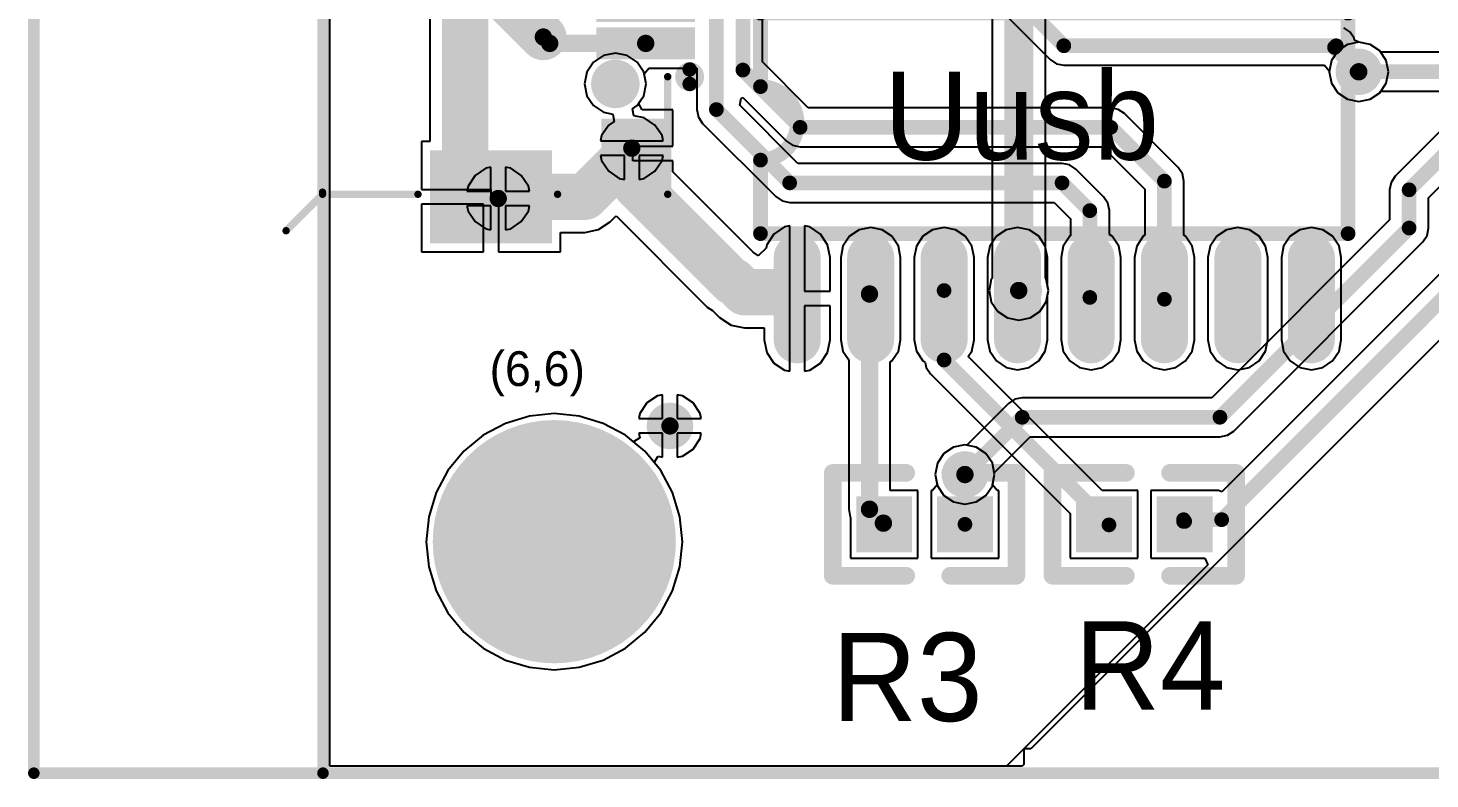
# Model space of a CAD drawing. Extents: x 60 to 151, y 116 to 276.
# Drawn here: x 60.43 to 84.67, y 116.09 to 129.06 of the extents above; entities that cross this region are included whole.
import ezdxf

# ---------------------------------------------------------------- set-up
doc = ezdxf.new("R2010")
doc.units = 0
doc.header["$MEASUREMENT"] = 0
doc.layers.get('0').update_dxf_attribs({"linetype": 'CONTINUOUS'})
for name, color, linetype in [('BOTTOMLAYER', 5, 'CONTINUOUS'), ('BOTTOMSOLDER', 6, 'CONTINUOUS'), ('MECHANICAL1', 6, 'CONTINUOUS'), ('MULTILAYER', 9, 'CONTINUOUS'), ('PADHOLELAYER', 156, 'CONTINUOUS'), ('TOPLAYER', 1, 'CONTINUOUS'), ('TOPOVERLAY', 2, 'CONTINUOUS'), ('TOPPASTE', 8, 'CONTINUOUS'), ('TOPSOLDER', 216, 'CONTINUOUS'), ('VIAHOLELAYER', 16, 'CONTINUOUS')]:
    doc.layers.add(name, color=color, linetype=linetype)

# ---------------------------------------------------------------- blocks, each defined once
blk = doc.blocks.new('____16_5')
at = {"layer": 'TOPLAYER', "const_width": 0.61}
for points in [[(0.711, 0), (-0.711, 0)], [(6.769, 0), (5.347, 0)], [(0.711, -1.27), (-0.711, -1.27)], [(6.769, -1.27), (5.347, -1.27)], [(0.711, -2.54), (-0.711, -2.54)], [(6.769, -2.54), (5.347, -2.54)], [(0.711, -3.81), (-0.711, -3.81)], [(6.769, -3.81), (5.347, -3.81)], [(0.711, -5.08), (-0.711, -5.08)], [(6.769, -5.08), (5.347, -5.08)], [(0.711, -6.35), (-0.711, -6.35)], [(6.769, -6.35), (5.347, -6.35)], [(0.711, -7.62), (-0.711, -7.62)], [(6.769, -7.62), (5.347, -7.62)], [(0.711, -8.89), (-0.711, -8.89)], [(6.769, -8.89), (5.347, -8.89)]]:
    blk.add_lwpolyline(points, dxfattribs=at)
at = {"layer": 'TOPLAYER', "const_width": 0.305}
for points in [[(-0.864, 0, 1), (-0.559, 0, 1)], [(0.559, 0, 1), (0.864, 0, 1)], [(5.194, 0, 1), (5.499, 0, 1)], [(6.617, 0, 1), (6.922, 0, 1)], [(-0.864, -1.27, 1), (-0.559, -1.27, 1)], [(0.559, -1.27, 1), (0.864, -1.27, 1)], [(5.194, -1.27, 1), (5.499, -1.27, 1)], [(6.617, -1.27, 1), (6.922, -1.27, 1)], [(-0.864, -2.54, 1), (-0.559, -2.54, 1)], [(0.559, -2.54, 1), (0.864, -2.54, 1)], [(5.194, -2.54, 1), (5.499, -2.54, 1)], [(6.617, -2.54, 1), (6.922, -2.54, 1)], [(-0.864, -3.81, 1), (-0.559, -3.81, 1)], [(0.559, -3.81, 1), (0.864, -3.81, 1)], [(5.194, -3.81, 1), (5.499, -3.81, 1)], [(6.617, -3.81, 1), (6.922, -3.81, 1)], [(-0.864, -5.08, 1), (-0.559, -5.08, 1)], [(0.559, -5.08, 1), (0.864, -5.08, 1)], [(5.194, -5.08, 1), (5.499, -5.08, 1)], [(6.617, -5.08, 1), (6.922, -5.08, 1)], [(-0.864, -6.35, 1), (-0.559, -6.35, 1)], [(0.559, -6.35, 1), (0.864, -6.35, 1)], [(5.194, -6.35, 1), (5.499, -6.35, 1)], [(6.617, -6.35, 1), (6.922, -6.35, 1)], [(-0.864, -7.62, 1), (-0.559, -7.62, 1)], [(0.559, -7.62, 1), (0.864, -7.62, 1)], [(5.194, -7.62, 1), (5.499, -7.62, 1)], [(6.617, -7.62, 1), (6.922, -7.62, 1)], [(-0.864, -8.89, 1), (-0.559, -8.89, 1)], [(0.559, -8.89, 1), (0.864, -8.89, 1)], [(5.194, -8.89, 1), (5.499, -8.89, 1)], [(6.617, -8.89, 1), (6.922, -8.89, 1)]]:
    blk.add_lwpolyline(points, format="xyb", close=True, dxfattribs=at)
at = {"layer": 'TOPOVERLAY', "const_width": 0.254}
for points in [[(1.124, 0.635), (1.124, -9.525)], [(1.124, 0.635), (2.394, 0.635)], [(3.664, 0.635), (4.934, 0.635)], [(4.934, 0.635), (4.934, -9.525)], [(1.124, -9.525), (4.934, -9.525)]]:
    blk.add_lwpolyline(points, dxfattribs=at)
at = {"layer": 'TOPOVERLAY', "const_width": 0.127}
for points in [[(1.06, 0.635, 1), (1.187, 0.635, 1)], [(1.06, 0.635, 1), (1.187, 0.635, 1)], [(2.33, 0.635, 1), (2.457, 0.635, 1)], [(2.331, 0.635, 1), (2.458, 0.635, 1)], [(3.6, 0.635, 1), (3.727, 0.635, 1)], [(3.601, 0.635, 1), (3.728, 0.635, 1)], [(4.87, 0.635, 1), (4.997, 0.635, 1)], [(4.87, 0.635, 1), (4.997, 0.635, 1)], [(1.06, -9.525, 1), (1.187, -9.525, 1)], [(1.06, -9.525, 1), (1.187, -9.525, 1)], [(4.87, -9.525, 1), (4.997, -9.525, 1)], [(4.87, -9.525, 1), (4.997, -9.525, 1)]]:
    blk.add_lwpolyline(points, format="xyb", close=True, dxfattribs=at)
at = {"layer": 'TOPOVERLAY', "const_width": 0.254}
blk.add_lwpolyline([(3.664, 0.635, -1), (2.394, 0.635)], format="xyb", dxfattribs=at)
at = {"layer": 'TOPPASTE', "const_width": 0.61}
for points in [[(0.711, 0), (-0.711, 0)], [(6.769, 0), (5.347, 0)], [(0.711, -1.27), (-0.711, -1.27)], [(6.769, -1.27), (5.347, -1.27)], [(0.711, -2.54), (-0.711, -2.54)], [(6.769, -2.54), (5.347, -2.54)], [(0.711, -3.81), (-0.711, -3.81)], [(6.769, -3.81), (5.347, -3.81)], [(0.711, -5.08), (-0.711, -5.08)], [(6.769, -5.08), (5.347, -5.08)], [(0.711, -6.35), (-0.711, -6.35)], [(6.769, -6.35), (5.347, -6.35)], [(0.711, -7.62), (-0.711, -7.62)], [(6.769, -7.62), (5.347, -7.62)], [(0.711, -8.89), (-0.711, -8.89)], [(6.769, -8.89), (5.347, -8.89)]]:
    blk.add_lwpolyline(points, dxfattribs=at)
at = {"layer": 'TOPPASTE', "const_width": 0.305}
for points in [[(-0.864, 0, 1), (-0.559, 0, 1)], [(0.559, 0, 1), (0.864, 0, 1)], [(5.194, 0, 1), (5.499, 0, 1)], [(6.617, 0, 1), (6.922, 0, 1)], [(-0.864, -1.27, 1), (-0.559, -1.27, 1)], [(0.559, -1.27, 1), (0.864, -1.27, 1)], [(5.194, -1.27, 1), (5.499, -1.27, 1)], [(6.617, -1.27, 1), (6.922, -1.27, 1)], [(-0.864, -2.54, 1), (-0.559, -2.54, 1)], [(0.559, -2.54, 1), (0.864, -2.54, 1)], [(5.194, -2.54, 1), (5.499, -2.54, 1)], [(6.617, -2.54, 1), (6.922, -2.54, 1)], [(-0.864, -3.81, 1), (-0.559, -3.81, 1)], [(0.559, -3.81, 1), (0.864, -3.81, 1)], [(5.194, -3.81, 1), (5.499, -3.81, 1)], [(6.617, -3.81, 1), (6.922, -3.81, 1)], [(-0.864, -5.08, 1), (-0.559, -5.08, 1)], [(0.559, -5.08, 1), (0.864, -5.08, 1)], [(5.194, -5.08, 1), (5.499, -5.08, 1)], [(6.617, -5.08, 1), (6.922, -5.08, 1)], [(-0.864, -6.35, 1), (-0.559, -6.35, 1)], [(0.559, -6.35, 1), (0.864, -6.35, 1)], [(5.194, -6.35, 1), (5.499, -6.35, 1)], [(6.617, -6.35, 1), (6.922, -6.35, 1)], [(-0.864, -7.62, 1), (-0.559, -7.62, 1)], [(0.559, -7.62, 1), (0.864, -7.62, 1)], [(5.194, -7.62, 1), (5.499, -7.62, 1)], [(6.617, -7.62, 1), (6.922, -7.62, 1)], [(-0.864, -8.89, 1), (-0.559, -8.89, 1)], [(0.559, -8.89, 1), (0.864, -8.89, 1)], [(5.194, -8.89, 1), (5.499, -8.89, 1)], [(6.617, -8.89, 1), (6.922, -8.89, 1)]]:
    blk.add_lwpolyline(points, format="xyb", close=True, dxfattribs=at)
at = {"layer": 'TOPSOLDER', "const_width": 0.813}
for points in [[(0.711, 0), (-0.711, 0)], [(6.769, 0), (5.347, 0)], [(0.711, -1.27), (-0.711, -1.27)], [(6.769, -1.27), (5.347, -1.27)], [(0.711, -2.54), (-0.711, -2.54)], [(6.769, -2.54), (5.347, -2.54)], [(0.711, -3.81), (-0.711, -3.81)], [(6.769, -3.81), (5.347, -3.81)], [(0.711, -5.08), (-0.711, -5.08)], [(6.769, -5.08), (5.347, -5.08)], [(0.711, -6.35), (-0.711, -6.35)], [(6.769, -6.35), (5.347, -6.35)], [(0.711, -7.62), (-0.711, -7.62)], [(6.769, -7.62), (5.347, -7.62)], [(0.711, -8.89), (-0.711, -8.89)], [(6.769, -8.89), (5.347, -8.89)]]:
    blk.add_lwpolyline(points, dxfattribs=at)
at = {"layer": 'TOPSOLDER', "const_width": 0.406}
for points in [[(-0.914, 0, 1), (-0.508, 0, 1)], [(0.508, 0, 1), (0.914, 0, 1)], [(5.144, 0, 1), (5.55, 0, 1)], [(6.566, 0, 1), (6.972, 0, 1)], [(-0.914, -1.27, 1), (-0.508, -1.27, 1)], [(0.508, -1.27, 1), (0.914, -1.27, 1)], [(5.144, -1.27, 1), (5.55, -1.27, 1)], [(6.566, -1.27, 1), (6.972, -1.27, 1)], [(-0.914, -2.54, 1), (-0.508, -2.54, 1)], [(0.508, -2.54, 1), (0.914, -2.54, 1)], [(5.144, -2.54, 1), (5.55, -2.54, 1)], [(6.566, -2.54, 1), (6.972, -2.54, 1)], [(-0.914, -3.81, 1), (-0.508, -3.81, 1)], [(0.508, -3.81, 1), (0.914, -3.81, 1)], [(5.144, -3.81, 1), (5.55, -3.81, 1)], [(6.566, -3.81, 1), (6.972, -3.81, 1)], [(-0.914, -5.08, 1), (-0.508, -5.08, 1)], [(0.508, -5.08, 1), (0.914, -5.08, 1)], [(5.144, -5.08, 1), (5.55, -5.08, 1)], [(6.566, -5.08, 1), (6.972, -5.08, 1)], [(-0.914, -6.35, 1), (-0.508, -6.35, 1)], [(0.508, -6.35, 1), (0.914, -6.35, 1)], [(5.144, -6.35, 1), (5.55, -6.35, 1)], [(6.566, -6.35, 1), (6.972, -6.35, 1)], [(-0.914, -7.62, 1), (-0.508, -7.62, 1)], [(0.508, -7.62, 1), (0.914, -7.62, 1)], [(5.144, -7.62, 1), (5.55, -7.62, 1)], [(6.566, -7.62, 1), (6.972, -7.62, 1)], [(-0.914, -8.89, 1), (-0.508, -8.89, 1)], [(0.508, -8.89, 1), (0.914, -8.89, 1)], [(5.144, -8.89, 1), (5.55, -8.89, 1)], [(6.566, -8.89, 1), (6.972, -8.89, 1)]]:
    blk.add_lwpolyline(points, format="xyb", close=True, dxfattribs=at)
blk = doc.blocks.new('0603_17')
at = {"layer": 'TOPLAYER'}
for points in [[(-0.381, -0.381), (0.381, -0.381), (-0.381, 0.381), (0.381, 0.381)], [(1.016, -0.381), (1.778, -0.381), (1.016, 0.381), (1.778, 0.381)]]:
    blk.add_solid(points, dxfattribs=at)
at = {"layer": 'TOPOVERLAY', "const_width": 0.305}
for points in [[(0.254, 0.889), (-0.889, 0.889)], [(-0.889, 0.889), (-0.889, -0.889)], [(2.286, 0.889), (1.016, 0.889)], [(2.286, 0.889), (2.286, -0.889)], [(0.254, -0.889), (-0.889, -0.889)], [(2.286, -0.889), (1.016, -0.889)]]:
    blk.add_lwpolyline(points, dxfattribs=at)
at = {"layer": 'TOPOVERLAY', "const_width": 0.152}
for points in [[(-0.965, 0.889, 1), (-0.813, 0.889, 1)], [(-0.965, 0.889, 1), (-0.813, 0.889, 1)], [(0.178, 0.889, 1), (0.33, 0.889, 1)], [(0.94, 0.889, 1), (1.092, 0.889, 1)], [(2.21, 0.889, 1), (2.362, 0.889, 1)], [(2.21, 0.889, 1), (2.362, 0.889, 1)], [(-0.965, -0.889, 1), (-0.813, -0.889, 1)], [(-0.965, -0.889, 1), (-0.813, -0.889, 1)], [(0.178, -0.889, 1), (0.33, -0.889, 1)], [(0.94, -0.889, 1), (1.092, -0.889, 1)], [(2.21, -0.889, 1), (2.362, -0.889, 1)], [(2.21, -0.889, 1), (2.362, -0.889, 1)]]:
    blk.add_lwpolyline(points, format="xyb", close=True, dxfattribs=at)
at = {"layer": 'TOPPASTE'}
for points in [[(-0.381, -0.381), (0.381, -0.381), (-0.381, 0.381), (0.381, 0.381)], [(1.016, -0.381), (1.778, -0.381), (1.016, 0.381), (1.778, 0.381)]]:
    blk.add_solid(points, dxfattribs=at)
at = {"layer": 'TOPSOLDER'}
for points in [[(-0.483, -0.483), (0.483, -0.483), (-0.483, 0.483), (0.483, 0.483)], [(0.914, -0.483), (1.88, -0.483), (0.914, 0.483), (1.88, 0.483)]]:
    blk.add_solid(points, dxfattribs=at)
blk = doc.blocks.new('0603_18')
at = {"layer": 'TOPLAYER'}
for points in [[(-0.381, -0.381), (0.381, -0.381), (-0.381, 0.381), (0.381, 0.381)], [(1.016, -0.381), (1.778, -0.381), (1.016, 0.381), (1.778, 0.381)]]:
    blk.add_solid(points, dxfattribs=at)
at = {"layer": 'TOPOVERLAY', "const_width": 0.305}
for points in [[(0.254, 0.889), (-0.889, 0.889)], [(-0.889, 0.889), (-0.889, -0.889)], [(2.286, 0.889), (1.016, 0.889)], [(2.286, 0.889), (2.286, -0.889)], [(0.254, -0.889), (-0.889, -0.889)], [(2.286, -0.889), (1.016, -0.889)]]:
    blk.add_lwpolyline(points, dxfattribs=at)
at = {"layer": 'TOPOVERLAY', "const_width": 0.152}
for points in [[(-0.965, 0.889, 1), (-0.813, 0.889, 1)], [(-0.965, 0.889, 1), (-0.813, 0.889, 1)], [(0.178, 0.889, 1), (0.33, 0.889, 1)], [(0.94, 0.889, 1), (1.092, 0.889, 1)], [(2.21, 0.889, 1), (2.362, 0.889, 1)], [(2.21, 0.889, 1), (2.362, 0.889, 1)], [(-0.965, -0.889, 1), (-0.813, -0.889, 1)], [(-0.965, -0.889, 1), (-0.813, -0.889, 1)], [(0.178, -0.889, 1), (0.33, -0.889, 1)], [(0.94, -0.889, 1), (1.092, -0.889, 1)], [(2.21, -0.889, 1), (2.362, -0.889, 1)], [(2.21, -0.889, 1), (2.362, -0.889, 1)]]:
    blk.add_lwpolyline(points, format="xyb", close=True, dxfattribs=at)
at = {"layer": 'TOPPASTE'}
for points in [[(-0.381, -0.381), (0.381, -0.381), (-0.381, 0.381), (0.381, 0.381)], [(1.016, -0.381), (1.778, -0.381), (1.016, 0.381), (1.778, 0.381)]]:
    blk.add_solid(points, dxfattribs=at)
at = {"layer": 'TOPSOLDER'}
for points in [[(-0.483, -0.483), (0.483, -0.483), (-0.483, 0.483), (0.483, 0.483)], [(0.914, -0.483), (1.88, -0.483), (0.914, 0.483), (1.88, 0.483)]]:
    blk.add_solid(points, dxfattribs=at)
blk = doc.blocks.new('____________5__23')
at = {"layer": 'BOTTOMLAYER', "const_width": 0.318}
for points in [[(-0.859, -0.525, 1), (-0.541, -0.525, 1)], [(3.141, -0.525, 1), (3.459, -0.525, 1)]]:
    blk.add_lwpolyline(points, format="xyb", close=True, dxfattribs=at)
at = {"layer": 'BOTTOMSOLDER', "const_width": 0.419}
for points in [[(-0.91, -0.525, 1), (-0.49, -0.525, 1)], [(3.09, -0.525, 1), (3.51, -0.525, 1)]]:
    blk.add_lwpolyline(points, format="xyb", close=True, dxfattribs=at)
at = {"layer": 'MULTILAYER', "const_width": 0.318}
for points in [[(-0.859, -0.525, 1), (-0.541, -0.525, 1)], [(3.141, -0.525, 1), (3.459, -0.525, 1)]]:
    blk.add_lwpolyline(points, format="xyb", close=True, dxfattribs=at)
at = {"layer": 'PADHOLELAYER', "const_width": 0.3}
for points in [[(-0.85, -0.525, 1), (-0.55, -0.525, 1)], [(3.15, -0.525, 1), (3.45, -0.525, 1)]]:
    blk.add_lwpolyline(points, format="xyb", close=True, dxfattribs=at)
at = {"layer": 'TOPLAYER', "const_width": 0.318}
for points in [[(-0.859, -0.525, 1), (-0.541, -0.525, 1)], [(3.141, -0.525, 1), (3.459, -0.525, 1)]]:
    blk.add_lwpolyline(points, format="xyb", close=True, dxfattribs=at)
at = {"layer": 'TOPLAYER'}
for points in [[(-0.175, -0.75), (0.175, -0.75), (-0.175, 0.75), (0.175, 0.75)], [(0.475, -0.75), (0.825, -0.75), (0.475, 0.75), (0.825, 0.75)], [(1.125, -0.75), (1.475, -0.75), (1.125, 0.75), (1.475, 0.75)], [(1.775, -0.75), (2.125, -0.75), (1.775, 0.75), (2.125, 0.75)], [(2.425, -0.75), (2.775, -0.75), (2.425, 0.75), (2.775, 0.75)], [(-2.4, -0.665), (-1.4, -0.665), (-2.4, 0.215), (-1.4, 0.215)], [(4, -0.665), (5, -0.665), (4, 0.215), (5, 0.215)], [(-3.35, -3.625), (-1.95, -3.625), (-3.35, -1.725), (-1.95, -1.725)], [(4.55, -3.625), (5.95, -3.625), (4.55, -1.725), (5.95, -1.725)]]:
    blk.add_solid(points, dxfattribs=at)
at = {"layer": 'TOPOVERLAY'}
for points, const_width in [([(3.3, 0.76, 1), (3.05, 0.76, 1)], 0.25), ([(2.987, 0.76, 1), (3.112, 0.76, 1)], 0.125), ([(3.238, 0.76, 1), (3.363, 0.76, 1)], 0.125), ([(-2.699, 0.381, 1), (-2.635, 0.381, 1)], 0.0635), ([(-2.699, 0.381, 1), (-2.635, 0.381, 1)], 0.0635), ([(-0.667, 0.381, 1), (-0.603, 0.381, 1)], 0.0635), ([(3.143, 0.381, 1), (3.207, 0.381, 1)], 0.0635), ([(5.175, 0.381, 1), (5.239, 0.381, 1)], 0.0635), ([(5.175, 0.381, 1), (5.239, 0.381, 1)], 0.0635), ([(-2.699, -1.524, 1), (-2.635, -1.524, 1)], 0.0635), ([(5.175, -1.524, 1), (5.239, -1.524, 1)], 0.0635), ([(-2.699, -3.937, 1), (-2.635, -3.937, 1)], 0.0635), ([(5.175, -3.937, 1), (5.239, -3.937, 1)], 0.0635), ([(-2.699, -5.588, 1), (-2.635, -5.588, 1)], 0.0635), ([(-2.699, -5.588, 1), (-2.635, -5.588, 1)], 0.0635), ([(-2.662, -5.588, 1), (-2.598, -5.588, 1)], 0.0635), ([(5.138, -5.588, 1), (5.202, -5.588, 1)], 0.0635), ([(5.175, -5.588, 1), (5.239, -5.588, 1)], 0.0635), ([(5.175, -5.588, 1), (5.239, -5.588, 1)], 0.0635), ([(-3.329, -6.218, 1), (-3.265, -6.218, 1)], 0.0635), ([(5.805, -6.218, 1), (5.869, -6.218, 1)], 0.0635)]:
    blk.add_lwpolyline(points, format="xyb", close=True, dxfattribs=dict(at, const_width=const_width))
at = {"layer": 'TOPOVERLAY', "const_width": 0.127}
for points in [[(-0.635, 0.381), (-2.667, 0.381)], [(-2.667, -1.524), (-2.667, 0.381)], [(5.207, 0.381), (3.175, 0.381)], [(5.207, -1.524), (5.207, 0.381)], [(-2.667, -5.588), (-2.667, -3.937)], [(5.207, -5.588), (5.207, -3.937)], [(-3.297, -6.218), (-2.667, -5.588)], [(5.17, -5.588), (-2.63, -5.588)], [(5.837, -6.218), (5.207, -5.588)]]:
    blk.add_lwpolyline(points, dxfattribs=at)
at = {"layer": 'TOPPASTE'}
for points in [[(-0.175, -0.75), (0.175, -0.75), (-0.175, 0.75), (0.175, 0.75)], [(0.475, -0.75), (0.825, -0.75), (0.475, 0.75), (0.825, 0.75)], [(1.125, -0.75), (1.475, -0.75), (1.125, 0.75), (1.475, 0.75)], [(1.775, -0.75), (2.125, -0.75), (1.775, 0.75), (2.125, 0.75)], [(2.425, -0.75), (2.775, -0.75), (2.425, 0.75), (2.775, 0.75)], [(-2.4, -0.665), (-1.4, -0.665), (-2.4, 0.215), (-1.4, 0.215)], [(4, -0.665), (5, -0.665), (4, 0.215), (5, 0.215)], [(-3.35, -3.625), (-1.95, -3.625), (-3.35, -1.725), (-1.95, -1.725)], [(4.55, -3.625), (5.95, -3.625), (4.55, -1.725), (5.95, -1.725)]]:
    blk.add_solid(points, dxfattribs=at)
at = {"layer": 'TOPSOLDER', "const_width": 0.419}
for points in [[(-0.91, -0.525, 1), (-0.49, -0.525, 1)], [(3.09, -0.525, 1), (3.51, -0.525, 1)]]:
    blk.add_lwpolyline(points, format="xyb", close=True, dxfattribs=at)
at = {"layer": 'TOPSOLDER'}
for points in [[(-0.277, -0.852), (0.277, -0.852), (-0.277, 0.852), (0.277, 0.852)], [(0.373, -0.852), (0.927, -0.852), (0.373, 0.852), (0.927, 0.852)], [(1.023, -0.852), (1.577, -0.852), (1.023, 0.852), (1.577, 0.852)], [(1.673, -0.852), (2.227, -0.852), (1.673, 0.852), (2.227, 0.852)], [(2.323, -0.852), (2.877, -0.852), (2.323, 0.852), (2.877, 0.852)], [(-2.502, -0.767), (-1.298, -0.767), (-2.502, 0.317), (-1.298, 0.317)], [(3.898, -0.767), (5.102, -0.767), (3.898, 0.317), (5.102, 0.317)], [(-3.452, -3.727), (-1.848, -3.727), (-3.452, -1.623), (-1.848, -1.623)], [(4.448, -3.727), (6.052, -3.727), (4.448, -1.623), (6.052, -1.623)]]:
    blk.add_solid(points, dxfattribs=at)

msp = doc.modelspace()

# ---------------------------------------------------------------- linework, layer by layer
at = {"layer": 'BOTTOMLAYER'}
for p, q in [((65.652, 116.306), (65.652, 193.706)), ((77.1, 134.066), (77.1, 124.74)), ((78.024, 124.74), (78.024, 133.875)), ((83.246, 128.78), (83.079, 128.669)), ((83.442, 128.819), (83.246, 128.78)), ((83.638, 128.78), (83.442, 128.819)), ((83.805, 128.669), (83.638, 128.78)), ((70.384, 128.586), (70.212, 128.471)), ((70.587, 128.627), (70.384, 128.586)), ((70.79, 128.586), (70.587, 128.627)), ((70.962, 128.471), (70.79, 128.586)), ((82.968, 128.502), (82.929, 128.306)), ((83.079, 128.669), (82.968, 128.502)), ((83.822, 128.643), (83.805, 128.669)), ((106.672, 128.643), (83.822, 128.643)), ((70.096, 128.299), (70.056, 128.096)), ((70.212, 128.471), (70.096, 128.299)), ((71.077, 128.299), (70.962, 128.471)), ((71.118, 128.096), (71.077, 128.299)), ((82.929, 128.306), (82.968, 128.11)), ((70.056, 128.096), (70.096, 127.893)), ((71.077, 127.893), (71.118, 128.096)), ((82.968, 128.11), (83.079, 127.943)), ((70.096, 127.893), (70.212, 127.721)), ((70.962, 127.721), (71.077, 127.893)), ((83.079, 127.943), (83.246, 127.832)), ((83.246, 127.832), (83.442, 127.793)), ((83.442, 127.793), (83.638, 127.832)), ((83.638, 127.832), (83.805, 127.943)), ((83.805, 127.943), (83.822, 127.969)), ((83.822, 127.969), (106.845, 127.969)), ((70.212, 127.721), (70.384, 127.606)), ((70.384, 127.606), (70.543, 127.574)), ((70.543, 127.574), (70.568, 127.449)), ((70.884, 127.668), (70.962, 127.721)), ((70.909, 127.544), (70.884, 127.668)), ((71.088, 127.508), (70.909, 127.544)), ((71.271, 127.385), (71.088, 127.508)), ((70.473, 127.385), (70.35, 127.202)), ((70.568, 127.449), (70.473, 127.385)), ((71.394, 127.202), (71.271, 127.385)), ((84.944, 127.374), (84.074, 126.504)), ((70.35, 127.202), (70.332, 127.113)), ((70.332, 127.113), (71.412, 127.113)), ((71.412, 127.113), (71.394, 127.202)), ((70.745, 126.859), (70.332, 126.859)), ((70.332, 126.859), (70.35, 126.77)), ((70.745, 126.446), (70.745, 126.859)), ((71.412, 126.859), (70.999, 126.859)), ((70.999, 126.859), (70.999, 126.446)), ((71.394, 126.77), (71.412, 126.859)), ((84.649, 126.127), (85.321, 126.799)), ((68.346, 126.638), (68.163, 126.515)), ((68.435, 126.656), (68.346, 126.638)), ((68.435, 126.243), (68.435, 126.656)), ((68.778, 126.638), (68.689, 126.656)), ((68.689, 126.656), (68.689, 126.243)), ((68.961, 126.515), (68.778, 126.638)), ((70.35, 126.77), (70.473, 126.587)), ((70.473, 126.587), (70.656, 126.464)), ((71.088, 126.464), (71.271, 126.587)), ((71.271, 126.587), (71.394, 126.77)), ((68.04, 126.332), (68.022, 126.243)), ((68.163, 126.515), (68.04, 126.332)), ((69.084, 126.332), (68.961, 126.515)), ((69.102, 126.243), (69.084, 126.332)), ((70.656, 126.464), (70.745, 126.446)), ((70.999, 126.446), (71.088, 126.464)), ((84.001, 126.395), (83.975, 126.266)), ((84.074, 126.504), (84.001, 126.395)), ((68.022, 126.243), (68.435, 126.243)), ((68.689, 126.243), (69.102, 126.243)), ((83.975, 126.266), (83.975, 125.745)), ((84.649, 125.606), (84.649, 126.127)), ((68.435, 125.989), (68.022, 125.989)), ((68.022, 125.989), (68.04, 125.9)), ((68.04, 125.9), (68.163, 125.717)), ((68.435, 125.576), (68.435, 125.989)), ((69.102, 125.989), (68.689, 125.989)), ((68.689, 125.989), (68.689, 125.576)), ((68.961, 125.717), (69.084, 125.9)), ((69.084, 125.9), (69.102, 125.989)), ((68.163, 125.717), (68.346, 125.594)), ((68.346, 125.594), (68.435, 125.576)), ((68.689, 125.576), (68.778, 125.594)), ((68.778, 125.594), (68.961, 125.717)), ((83.975, 125.745), (80.903, 122.673)), ((84.623, 125.477), (84.649, 125.606)), ((81.28, 122.098), (84.55, 125.368)), ((84.55, 125.368), (84.623, 125.477)), ((84.55, 125.368), (84.55, 125.368)), ((84.55, 125.368), (84.55, 125.368)), ((77.088, 124.722), (77.049, 124.526)), ((77.1, 124.74), (77.088, 124.722)), ((78.036, 124.722), (78.024, 124.74)), ((78.075, 124.526), (78.036, 124.722)), ((77.049, 124.526), (77.088, 124.33)), ((78.036, 124.33), (78.075, 124.526)), ((77.088, 124.33), (77.199, 124.163)), ((77.199, 124.163), (77.366, 124.052)), ((77.758, 124.052), (77.925, 124.163)), ((85.452, 124.286), (77.772, 116.606)), ((77.925, 124.163), (78.036, 124.33)), ((77.366, 124.052), (77.562, 124.013)), ((77.562, 124.013), (77.758, 124.052)), ((77.622, 122.673), (77.493, 122.647)), ((80.903, 122.673), (77.622, 122.673)), ((77.384, 122.574), (76.663, 121.853)), ((77.493, 122.647), (77.384, 122.574)), ((68.685, 122.231), (68.302, 122.027)), ((69.1, 122.357), (68.685, 122.231)), ((69.532, 122.4), (69.1, 122.357)), ((69.964, 122.357), (69.532, 122.4)), ((70.379, 122.231), (69.964, 122.357)), ((70.762, 122.027), (70.379, 122.231)), ((68.302, 122.027), (67.967, 121.751)), ((71.097, 121.751), (70.762, 122.027)), ((77.139, 121.377), (77.761, 121.999)), ((77.761, 121.999), (81.042, 121.999)), ((81.042, 121.999), (81.171, 122.025)), ((81.171, 122.025), (81.28, 122.098)), ((81.28, 122.098), (81.28, 122.098)), ((81.28, 122.098), (81.28, 122.098)), ((67.967, 121.751), (67.691, 121.416)), ((71.373, 121.416), (71.097, 121.751)), ((76.269, 121.709), (76.158, 121.542)), ((76.436, 121.82), (76.269, 121.709)), ((76.632, 121.859), (76.436, 121.82)), ((76.663, 121.853), (76.632, 121.859)), ((76.158, 121.542), (76.119, 121.346)), ((67.691, 121.416), (67.487, 121.033)), ((71.577, 121.033), (71.373, 121.416)), ((76.119, 121.346), (76.158, 121.15)), ((77.106, 121.15), (77.145, 121.346)), ((77.145, 121.346), (77.139, 121.377)), ((67.487, 121.033), (67.361, 120.618)), ((71.703, 120.618), (71.577, 121.033)), ((76.158, 121.15), (76.269, 120.983)), ((76.269, 120.983), (76.436, 120.872)), ((76.828, 120.872), (76.995, 120.983)), ((76.995, 120.983), (77.106, 121.15)), ((76.436, 120.872), (76.632, 120.833)), ((76.632, 120.833), (76.828, 120.872)), ((67.361, 120.618), (67.318, 120.186)), ((71.746, 120.186), (71.703, 120.618)), ((67.318, 120.186), (67.361, 119.754)), ((71.703, 119.754), (71.746, 120.186)), ((67.361, 119.754), (67.487, 119.339)), ((71.577, 119.339), (71.703, 119.754)), ((67.487, 119.339), (67.691, 118.956)), ((71.373, 118.956), (71.577, 119.339)), ((67.691, 118.956), (67.967, 118.621)), ((71.097, 118.621), (71.373, 118.956)), ((67.967, 118.621), (68.302, 118.345)), ((70.762, 118.345), (71.097, 118.621)), ((68.302, 118.345), (68.685, 118.141)), ((70.379, 118.141), (70.762, 118.345)), ((68.685, 118.141), (69.1, 118.015)), ((69.964, 118.015), (70.379, 118.141)), ((69.1, 118.015), (69.532, 117.972)), ((69.532, 117.972), (69.964, 118.015)), ((77.772, 116.606), (77.652, 116.606)), ((77.652, 116.606), (77.652, 116.336)), ((77.622, 116.306), (65.652, 116.306)), ((77.652, 116.336), (77.622, 116.306))]:
    msp.add_line(p, q, dxfattribs=at)
for points, const_width in [([(77.562, 124.526), (77.562, 134.066)], 0.5), ([(83.412, 128.306), (107.022, 128.306)], 0.254), ([(84.312, 126.266), (85.182, 127.136)], 0.254), ([(84.312, 125.606), (84.312, 126.266)], 0.254), ([(81.042, 122.336), (84.312, 125.606)], 0.254), ([(76.632, 121.346), (77.622, 122.336)], 0.254), ([(77.622, 122.336), (81.042, 122.336)], 0.254)]:
    msp.add_lwpolyline(points, dxfattribs=dict(at, const_width=const_width))
for points, const_width in [([(83.292, 128.306, 1), (83.592, 128.306, 1)], 0.3), ([(83.348, 128.306, 1), (83.475, 128.306, 1)], 0.127), ([(70.722, 126.986, 1), (71.022, 126.986, 1)], 0.3), ([(68.412, 126.116, 1), (68.712, 126.116, 1)], 0.3), ([(84.249, 126.266, 1), (84.376, 126.266, 1)], 0.127), ([(84.249, 126.266, 1), (84.376, 126.266, 1)], 0.127), ([(84.249, 125.606, 1), (84.376, 125.606, 1)], 0.127), ([(84.249, 125.606, 1), (84.376, 125.606, 1)], 0.127), ([(77.412, 124.526, 1), (77.712, 124.526, 1)], 0.3), ([(77.437, 124.526, 1), (77.687, 124.526, 1)], 0.25), ([(71.382, 122.186, 1), (71.682, 122.186, 1)], 0.3), ([(77.559, 122.336, 1), (77.686, 122.336, 1)], 0.127), ([(77.559, 122.336, 1), (77.686, 122.336, 1)], 0.127), ([(80.978, 122.336, 1), (81.105, 122.336, 1)], 0.127), ([(80.978, 122.336, 1), (81.105, 122.336, 1)], 0.127), ([(68.532, 120.186, 1), (70.532, 120.186, 1)], 2), ([(76.482, 121.346, 1), (76.782, 121.346, 1)], 0.3), ([(76.569, 121.346, 1), (76.696, 121.346, 1)], 0.127)]:
    msp.add_lwpolyline(points, format="xyb", close=True, dxfattribs=dict(at, const_width=const_width))
at = {"layer": 'BOTTOMSOLDER'}
for points, const_width in [([(83.241, 128.306, 1), (83.643, 128.306, 1)], 0.402), ([(70.671, 126.986, 1), (71.073, 126.986, 1)], 0.402), ([(68.361, 126.116, 1), (68.763, 126.116, 1)], 0.402), ([(77.361, 124.526, 1), (77.763, 124.526, 1)], 0.402), ([(71.331, 122.186, 1), (71.733, 122.186, 1)], 0.402), ([(68.481, 120.186, 1), (70.583, 120.186, 1)], 2.102), ([(76.431, 121.346, 1), (76.833, 121.346, 1)], 0.402)]:
    msp.add_lwpolyline(points, format="xyb", close=True, dxfattribs=dict(at, const_width=const_width))
at = {"layer": 'MECHANICAL1', "const_width": 0.2}
for points in [[(60.532, 116.186), (60.532, 196.186)], [(65.532, 116.186), (65.532, 196.186)], [(60.532, 116.186), (65.532, 116.186)], [(65.532, 116.186), (145.532, 116.186)]]:
    msp.add_lwpolyline(points, dxfattribs=at)
at = {"layer": 'MECHANICAL1', "const_width": 0.1}
for points in [[(60.482, 116.186, 1), (60.582, 116.186, 1)], [(60.482, 116.186, 1), (60.582, 116.186, 1)], [(65.482, 116.186, 1), (65.582, 116.186, 1)], [(65.482, 116.186, 1), (65.582, 116.186, 1)], [(65.482, 116.186, 1), (65.582, 116.186, 1)]]:
    msp.add_lwpolyline(points, format="xyb", close=True, dxfattribs=at)
at = {"layer": 'MULTILAYER'}
for points, const_width in [([(83.292, 128.306, 1), (83.592, 128.306, 1)], 0.3), ([(70.722, 126.986, 1), (71.022, 126.986, 1)], 0.3), ([(68.412, 126.116, 1), (68.712, 126.116, 1)], 0.3), ([(77.412, 124.526, 1), (77.712, 124.526, 1)], 0.3), ([(71.382, 122.186, 1), (71.682, 122.186, 1)], 0.3), ([(68.532, 120.186, 1), (70.532, 120.186, 1)], 2), ([(76.482, 121.346, 1), (76.782, 121.346, 1)], 0.3)]:
    msp.add_lwpolyline(points, format="xyb", close=True, dxfattribs=dict(at, const_width=const_width))
at = {"layer": 'TOPLAYER'}
for p, q in [((65.652, 116.546), (65.652, 196.046)), ((67.377, 130.256), (67.377, 127.1)), ((73.129, 128.475), (73.129, 129.51)), ((77.374, 129.248), (78.104, 128.518)), ((83.29, 128.994), (83.181, 129.067)), ((83.363, 128.885), (83.29, 128.994)), ((83.369, 128.855), (83.363, 128.885)), ((83.442, 128.819), (83.369, 128.855)), ((83.638, 128.78), (83.442, 128.819)), ((83.442, 128.819), (83.442, 128.819)), ((83.442, 128.819), (83.442, 128.819)), ((83.805, 128.669), (83.638, 128.78)), ((78.104, 128.518), (78.213, 128.445)), ((83.916, 128.502), (83.805, 128.669)), ((83.955, 128.306), (83.916, 128.502)), ((71.083, 128.269), (71.164, 128.367)), ((71.118, 128.096), (71.083, 128.269)), ((71.164, 128.367), (71.998, 128.367)), ((71.998, 128.367), (71.998, 127.653)), ((73.921, 127.683), (73.129, 128.475)), ((78.213, 128.445), (78.342, 128.419)), ((78.342, 128.419), (82.851, 128.419)), ((82.851, 128.419), (82.932, 128.321)), ((82.932, 128.321), (82.929, 128.306)), ((82.929, 128.306), (82.968, 128.11)), ((83.916, 128.11), (83.955, 128.306)), ((71.077, 127.893), (71.118, 128.096)), ((82.968, 128.11), (83.079, 127.943)), ((83.805, 127.943), (83.916, 128.11)), ((70.99, 127.762), (71.077, 127.893)), ((71.05, 127.65), (70.99, 127.762)), ((72.737, 127.727), (72.762, 127.852)), ((72.762, 127.852), (72.789, 127.863)), ((72.789, 127.863), (73.544, 127.108)), ((83.079, 127.943), (83.246, 127.832)), ((83.246, 127.832), (83.442, 127.793)), ((83.442, 127.793), (83.638, 127.832)), ((83.638, 127.832), (83.805, 127.943)), ((71.581, 127.65), (71.05, 127.65)), ((71.581, 127.023), (71.581, 127.65)), ((71.998, 127.653), (72.024, 127.524)), ((72.024, 127.524), (72.097, 127.415)), ((73.741, 126.723), (72.737, 127.727)), ((79.152, 127.683), (73.921, 127.683)), ((79.281, 127.657), (79.152, 127.683)), ((79.39, 127.584), (79.281, 127.657)), ((80.32, 126.654), (79.39, 127.584)), ((72.097, 127.415), (73.364, 126.148)), ((67.377, 127.1), (67.233, 127.1)), ((67.233, 127.1), (67.233, 126.273)), ((70.887, 126.769), (70.887, 127.023)), ((70.887, 127.023), (71.581, 127.023)), ((73.544, 127.108), (73.544, 127.108)), ((73.544, 127.108), (73.544, 127.108)), ((73.544, 127.108), (73.544, 127.108)), ((73.544, 127.108), (73.544, 127.108)), ((73.544, 127.108), (73.653, 127.035)), ((73.653, 127.035), (73.782, 127.009)), ((73.782, 127.009), (79.013, 127.009)), ((79.013, 127.009), (79.745, 126.277)), ((71.581, 126.769), (70.887, 126.769)), ((71.581, 126.577), (71.581, 126.769)), ((72.971, 125.186), (71.581, 126.577)), ((78.312, 126.723), (73.741, 126.723)), ((78.441, 126.697), (78.312, 126.723)), ((78.55, 126.624), (78.441, 126.697)), ((79.03, 126.144), (78.55, 126.624)), ((80.393, 126.545), (80.32, 126.654)), ((80.419, 126.416), (80.393, 126.545)), ((80.419, 125.483), (80.419, 126.416)), ((67.233, 126.273), (68.437, 126.273)), ((68.437, 126.273), (68.437, 126.146)), ((68.437, 126.146), (68.564, 126.146)), ((68.564, 126.146), (68.564, 125.192)), ((73.364, 126.148), (73.473, 126.075)), ((73.473, 126.075), (73.602, 126.049)), ((79.103, 126.035), (79.03, 126.144)), ((79.745, 126.277), (79.745, 125.483)), ((68.31, 126.019), (67.233, 126.019)), ((67.233, 126.019), (67.233, 125.192)), ((68.31, 125.192), (68.31, 126.019)), ((70.497, 125.711), (70.602, 125.816)), ((70.602, 125.816), (72.177, 124.241)), ((73.602, 126.049), (78.173, 126.049)), ((78.173, 126.049), (78.455, 125.767)), ((79.129, 125.906), (79.103, 126.035)), ((79.129, 125.497), (79.129, 125.906)), ((70.062, 125.531), (70.297, 125.578)), ((70.297, 125.578), (70.497, 125.711)), ((73.514, 125.624), (73.329, 125.5)), ((73.605, 125.642), (73.514, 125.624)), ((73.605, 124.386), (73.605, 125.642)), ((73.95, 125.624), (73.859, 125.642)), ((73.859, 125.642), (73.859, 124.513)), ((74.135, 125.5), (73.95, 125.624)), ((74.804, 125.576), (74.636, 125.463)), ((75.002, 125.615), (74.804, 125.576)), ((75.2, 125.576), (75.002, 125.615)), ((75.368, 125.463), (75.2, 125.576)), ((76.074, 125.576), (75.906, 125.463)), ((76.272, 125.615), (76.074, 125.576)), ((76.47, 125.576), (76.272, 125.615)), ((76.638, 125.463), (76.47, 125.576)), ((77.344, 125.576), (77.176, 125.463)), ((77.542, 125.615), (77.344, 125.576)), ((77.74, 125.576), (77.542, 125.615)), ((77.908, 125.463), (77.74, 125.576)), ((78.455, 125.767), (78.455, 125.47)), ((81.154, 125.576), (80.986, 125.463)), ((81.352, 125.615), (81.154, 125.576)), ((81.55, 125.576), (81.352, 125.615)), ((81.718, 125.463), (81.55, 125.576)), ((82.424, 125.576), (82.256, 125.463)), ((82.622, 125.615), (82.424, 125.576)), ((82.82, 125.576), (82.622, 125.615)), ((82.988, 125.463), (82.82, 125.576)), ((69.641, 125.192), (69.641, 125.531)), ((69.641, 125.531), (70.062, 125.531)), ((73.329, 125.5), (73.206, 125.315)), ((74.258, 125.315), (74.135, 125.5)), ((74.636, 125.463), (74.523, 125.295)), ((75.481, 125.295), (75.368, 125.463)), ((75.906, 125.463), (75.793, 125.295)), ((76.751, 125.295), (76.638, 125.463)), ((77.176, 125.463), (77.063, 125.295)), ((78.021, 125.295), (77.908, 125.463)), ((78.446, 125.463), (78.333, 125.295)), ((78.455, 125.47), (78.446, 125.463)), ((79.178, 125.463), (79.129, 125.497)), ((79.291, 125.295), (79.178, 125.463)), ((79.716, 125.463), (79.603, 125.295)), ((79.745, 125.483), (79.716, 125.463)), ((80.448, 125.463), (80.419, 125.483)), ((80.561, 125.295), (80.448, 125.463)), ((80.986, 125.463), (80.873, 125.295)), ((81.831, 125.295), (81.718, 125.463)), ((82.256, 125.463), (82.143, 125.295)), ((83.101, 125.295), (82.988, 125.463)), ((67.233, 125.192), (68.31, 125.192)), ((68.564, 125.192), (69.641, 125.192)), ((73.06, 125.127), (72.971, 125.186)), ((73.064, 125.129), (73.06, 125.127)), ((73.194, 125.258), (73.064, 125.129)), ((73.206, 125.315), (73.194, 125.258)), ((74.302, 125.097), (74.258, 125.315)), ((74.302, 124.513), (74.302, 125.097)), ((74.523, 125.295), (74.484, 125.097)), ((74.484, 125.097), (74.484, 123.675)), ((75.52, 125.097), (75.481, 125.295)), ((75.52, 123.675), (75.52, 125.097)), ((75.793, 125.295), (75.754, 125.097)), ((75.754, 125.097), (75.754, 123.675)), ((76.79, 125.097), (76.751, 125.295)), ((76.79, 123.675), (76.79, 125.097)), ((77.063, 125.295), (77.024, 125.097)), ((77.024, 125.097), (77.024, 123.675)), ((78.06, 125.097), (78.021, 125.295)), ((78.06, 124.602), (78.06, 125.097)), ((78.333, 125.295), (78.294, 125.097)), ((78.294, 125.097), (78.294, 123.675)), ((79.33, 125.097), (79.291, 125.295)), ((79.33, 123.675), (79.33, 125.097)), ((79.603, 125.295), (79.564, 125.097)), ((79.564, 125.097), (79.564, 123.675)), ((80.6, 125.097), (80.561, 125.295)), ((80.6, 123.675), (80.6, 125.097)), ((80.873, 125.295), (80.834, 125.097)), ((80.834, 125.097), (80.834, 123.675)), ((81.87, 125.097), (81.831, 125.295)), ((81.87, 123.675), (81.87, 125.097)), ((82.143, 125.295), (82.104, 125.097)), ((82.104, 125.097), (82.104, 123.675)), ((83.14, 125.097), (83.101, 125.295)), ((83.14, 123.675), (83.14, 125.097)), ((84.989, 124.959), (81.076, 121.046)), ((78.075, 124.526), (78.06, 124.602)), ((73.605, 123.13), (73.605, 124.386)), ((73.859, 124.513), (74.302, 124.513)), ((78.06, 124.45), (78.075, 124.526)), ((78.06, 123.675), (78.06, 124.45)), ((72.177, 124.241), (72.268, 124.181)), ((72.268, 124.181), (72.387, 124.061)), ((74.302, 124.259), (73.859, 124.259)), ((73.859, 124.259), (73.859, 123.13)), ((74.302, 123.675), (74.302, 124.259)), ((72.387, 124.061), (72.587, 123.928)), ((72.587, 123.928), (72.822, 123.881)), ((72.822, 123.881), (73.162, 123.881)), ((73.162, 123.881), (73.162, 123.675)), ((73.162, 123.675), (73.206, 123.457)), ((74.258, 123.457), (74.302, 123.675)), ((74.484, 123.675), (74.523, 123.477)), ((75.481, 123.477), (75.52, 123.675)), ((75.754, 123.675), (75.793, 123.477)), ((76.751, 123.477), (76.79, 123.675)), ((77.024, 123.675), (77.063, 123.477)), ((78.021, 123.477), (78.06, 123.675)), ((78.294, 123.675), (78.333, 123.477)), ((79.291, 123.477), (79.33, 123.675)), ((79.564, 123.675), (79.603, 123.477)), ((80.561, 123.477), (80.6, 123.675)), ((80.834, 123.675), (80.873, 123.477)), ((81.831, 123.477), (81.87, 123.675)), ((82.104, 123.675), (82.143, 123.477)), ((83.101, 123.477), (83.14, 123.675)), ((73.206, 123.457), (73.329, 123.272)), ((74.135, 123.272), (74.258, 123.457)), ((74.523, 123.477), (74.622, 123.329)), ((75.368, 123.309), (75.481, 123.477)), ((75.793, 123.477), (75.906, 123.309)), ((76.689, 123.385), (76.751, 123.477)), ((77.063, 123.477), (77.176, 123.309)), ((77.908, 123.309), (78.021, 123.477)), ((78.333, 123.477), (78.446, 123.309)), ((79.178, 123.309), (79.291, 123.477)), ((79.603, 123.477), (79.716, 123.309)), ((80.448, 123.309), (80.561, 123.477)), ((80.873, 123.477), (80.986, 123.309)), ((81.718, 123.309), (81.831, 123.477)), ((82.143, 123.477), (82.256, 123.309)), ((82.988, 123.309), (83.101, 123.477)), ((73.329, 123.272), (73.514, 123.148)), ((73.514, 123.148), (73.605, 123.13)), ((73.859, 123.13), (73.95, 123.148)), ((73.95, 123.148), (74.135, 123.272)), ((74.622, 123.329), (74.622, 120.746)), ((75.342, 123.291), (75.368, 123.309)), ((75.342, 121.07), (75.342, 123.291)), ((75.906, 123.309), (75.944, 123.283)), ((75.944, 123.283), (75.961, 123.197)), ((75.961, 123.197), (76.034, 123.088)), ((79.004, 121.07), (76.689, 123.385)), ((77.176, 123.309), (77.344, 123.196)), ((77.344, 123.196), (77.542, 123.157)), ((77.542, 123.157), (77.74, 123.196)), ((77.74, 123.196), (77.908, 123.309)), ((78.446, 123.309), (78.614, 123.196)), ((78.614, 123.196), (78.812, 123.157)), ((78.812, 123.157), (79.01, 123.196)), ((79.01, 123.196), (79.178, 123.309)), ((79.716, 123.309), (79.884, 123.196)), ((79.884, 123.196), (80.082, 123.157)), ((80.082, 123.157), (80.28, 123.196)), ((80.28, 123.196), (80.448, 123.309)), ((80.986, 123.309), (81.154, 123.196)), ((81.154, 123.196), (81.352, 123.157)), ((81.352, 123.157), (81.55, 123.196)), ((81.55, 123.196), (81.718, 123.309)), ((82.256, 123.309), (82.424, 123.196)), ((82.424, 123.196), (82.622, 123.157)), ((82.622, 123.157), (82.82, 123.196)), ((82.82, 123.196), (82.988, 123.309)), ((76.034, 123.088), (76.034, 123.088)), ((76.034, 123.088), (76.034, 123.088)), ((76.034, 123.088), (76.034, 123.088)), ((76.034, 123.088), (76.034, 123.088)), ((76.034, 123.088), (78.451, 120.671)), ((71.316, 122.708), (71.133, 122.585)), ((71.405, 122.726), (71.316, 122.708)), ((71.405, 122.313), (71.405, 122.726)), ((71.748, 122.708), (71.659, 122.726)), ((71.659, 122.726), (71.659, 122.313)), ((71.931, 122.585), (71.748, 122.708)), ((71.133, 122.585), (71.01, 122.402)), ((72.054, 122.402), (71.931, 122.585)), ((68.685, 122.231), (68.302, 122.027)), ((69.1, 122.357), (68.685, 122.231)), ((69.532, 122.4), (69.1, 122.357)), ((69.964, 122.357), (69.532, 122.4)), ((70.379, 122.231), (69.964, 122.357)), ((70.762, 122.027), (70.379, 122.231)), ((71.01, 122.402), (70.992, 122.313)), ((70.992, 122.313), (71.405, 122.313)), ((71.659, 122.313), (72.072, 122.313)), ((72.072, 122.313), (72.054, 122.402)), ((68.302, 122.027), (67.967, 121.751)), ((70.899, 121.914), (70.762, 122.027)), ((71.008, 121.979), (70.899, 121.914)), ((71.405, 122.059), (70.992, 122.059)), ((70.992, 122.059), (71.008, 121.979)), ((71.405, 121.646), (71.405, 122.059)), ((72.072, 122.059), (71.659, 122.059)), ((71.659, 122.059), (71.659, 121.646)), ((71.931, 121.787), (72.054, 121.97)), ((72.054, 121.97), (72.072, 122.059)), ((67.967, 121.751), (67.691, 121.416)), ((71.748, 121.664), (71.931, 121.787)), ((76.269, 121.709), (76.158, 121.542)), ((76.436, 121.82), (76.269, 121.709)), ((76.632, 121.859), (76.436, 121.82)), ((76.828, 121.82), (76.632, 121.859)), ((76.995, 121.709), (76.828, 121.82)), ((77.106, 121.542), (76.995, 121.709)), ((71.26, 121.553), (71.325, 121.662)), ((71.373, 121.416), (71.26, 121.553)), ((71.325, 121.662), (71.405, 121.646)), ((71.659, 121.646), (71.748, 121.664)), ((76.158, 121.542), (76.119, 121.346)), ((77.145, 121.346), (77.106, 121.542)), ((67.691, 121.416), (67.487, 121.033)), ((71.577, 121.033), (71.373, 121.416)), ((76.119, 121.346), (76.154, 121.168)), ((77.11, 121.168), (77.145, 121.346)), ((67.487, 121.033), (67.361, 120.618)), ((71.703, 120.618), (71.577, 121.033)), ((75.819, 121.07), (75.342, 121.07)), ((75.819, 119.902), (75.819, 121.07)), ((76.074, 121.07), (76.048, 121.07)), ((76.048, 121.07), (76.048, 119.902)), ((76.154, 121.168), (76.074, 121.07)), ((77.19, 121.07), (77.11, 121.168)), ((77.216, 121.07), (77.19, 121.07)), ((77.216, 119.902), (77.216, 121.07)), ((79.619, 121.07), (79.004, 121.07)), ((79.619, 119.902), (79.619, 121.07)), ((81.016, 121.07), (79.848, 121.07)), ((79.848, 121.07), (79.848, 119.902)), ((81.076, 121.046), (81.016, 121.07)), ((81.016, 121.07), (81.016, 121.07)), ((81.016, 121.07), (81.016, 121.07)), ((74.622, 120.746), (74.649, 120.608)), ((67.361, 120.618), (67.318, 120.186)), ((71.746, 120.186), (71.703, 120.618)), ((74.649, 120.608), (74.651, 120.606)), ((74.651, 120.606), (74.651, 119.902)), ((78.451, 120.671), (78.451, 119.902)), ((67.318, 120.186), (67.361, 119.754)), ((71.703, 119.754), (71.746, 120.186)), ((67.361, 119.754), (67.487, 119.339)), ((71.577, 119.339), (71.703, 119.754)), ((74.651, 119.902), (75.819, 119.902)), ((76.048, 119.902), (77.216, 119.902)), ((80.83, 119.784), (77.352, 116.306)), ((78.451, 119.902), (79.619, 119.902)), ((79.848, 119.902), (80.782, 119.902)), ((80.782, 119.902), (80.83, 119.784)), ((67.487, 119.339), (67.691, 118.956)), ((71.373, 118.956), (71.577, 119.339)), ((67.691, 118.956), (67.967, 118.621)), ((71.097, 118.621), (71.373, 118.956)), ((67.967, 118.621), (68.302, 118.345)), ((70.762, 118.345), (71.097, 118.621)), ((68.302, 118.345), (68.685, 118.141)), ((70.379, 118.141), (70.762, 118.345)), ((68.685, 118.141), (69.1, 118.015)), ((69.964, 118.015), (70.379, 118.141)), ((69.1, 118.015), (69.532, 117.972)), ((69.532, 117.972), (69.964, 118.015)), ((65.652, 116.306), (65.652, 116.546)), ((77.352, 116.306), (65.652, 116.306))]:
    msp.add_line(p, q, dxfattribs=at)
for points, const_width in [([(67.992, 130.256), (69.342, 128.906)], 0.8), ([(67.992, 126.146), (67.992, 130.256)], 0.8), ([(72.792, 128.336), (72.792, 129.986)], 0.254), ([(72.335, 127.653), (72.335, 129.753)], 0.254), ([(77.532, 129.566), (78.342, 128.756)], 0.254), ([(69.342, 128.906), (69.452, 128.796)], 0.3), ([(69.452, 128.796), (71.112, 128.796)], 0.3), ([(78.342, 128.756), (83.052, 128.756)], 0.254), ([(83.022, 128.726), (83.442, 128.306)], 0.254), ([(72.792, 128.336), (73.782, 127.346)], 0.254), ([(72.335, 127.653), (73.602, 126.386)], 0.254), ([(70.062, 126.146), (70.872, 126.956)], 0.8), ([(70.887, 126.896), (70.932, 126.851)], 0.8), ([(73.782, 127.346), (79.152, 127.346)], 0.254), ([(79.152, 127.346), (80.082, 126.416)], 0.254), ([(70.932, 126.356), (70.932, 126.851)], 0.8), ([(68.022, 126.176), (68.437, 126.176)], 0.8), ([(68.437, 126.146), (70.062, 126.146)], 0.8), ([(70.932, 126.356), (72.612, 124.676)], 0.8), ([(80.082, 124.376), (80.082, 126.416)], 0.254), ([(73.602, 126.386), (78.312, 126.386)], 0.254), ([(78.312, 126.386), (78.792, 125.906)], 0.254), ([(78.792, 124.406), (78.792, 125.906)], 0.254), ([(72.627, 124.691), (72.822, 124.496)], 0.8), ([(81.072, 120.566), (85.692, 125.186)], 0.254), ([(72.822, 124.496), (73.662, 124.496)], 0.8), ([(74.982, 120.746), (74.982, 124.466)], 0.3), ([(76.272, 123.326), (76.272, 124.526)], 0.254), ([(76.272, 123.326), (79.122, 120.476)], 0.254), ([(76.632, 120.486), (76.632, 121.346)], 0.254), ([(74.982, 120.746), (75.222, 120.506)], 0.3), ([(80.412, 120.566), (81.072, 120.566)], 0.254), ([(80.412, 120.536), (80.432, 120.536)], 0.254)]:
    msp.add_lwpolyline(points, dxfattribs=dict(at, const_width=const_width))
for points, const_width in [([(69.142, 128.906, 1), (69.542, 128.906, 1)], 0.4), ([(69.267, 128.906, 1), (69.417, 128.906, 1)], 0.15), ([(69.377, 128.796, 1), (69.527, 128.796, 1)], 0.15), ([(69.377, 128.796, 1), (69.527, 128.796, 1)], 0.15), ([(71.037, 128.796, 1), (71.187, 128.796, 1)], 0.15), ([(78.278, 128.756, 1), (78.405, 128.756, 1)], 0.127), ([(78.278, 128.756, 1), (78.405, 128.756, 1)], 0.127), ([(82.959, 128.726, 1), (83.086, 128.726, 1)], 0.127), ([(82.989, 128.756, 1), (83.116, 128.756, 1)], 0.127), ([(83.292, 128.306, 1), (83.592, 128.306, 1)], 0.3), ([(72.729, 128.336, 1), (72.856, 128.336, 1)], 0.127), ([(72.729, 128.336, 1), (72.856, 128.336, 1)], 0.127), ([(83.378, 128.306, 1), (83.505, 128.306, 1)], 0.127), ([(72.271, 127.653, 1), (72.398, 127.653, 1)], 0.127), ([(72.271, 127.653, 1), (72.398, 127.653, 1)], 0.127), ([(70.672, 126.956, 1), (71.072, 126.956, 1)], 0.4), ([(70.687, 126.896, 1), (71.087, 126.896, 1)], 0.4), ([(70.722, 126.986, 1), (71.022, 126.986, 1)], 0.3), ([(73.718, 127.346, 1), (73.845, 127.346, 1)], 0.127), ([(73.718, 127.346, 1), (73.845, 127.346, 1)], 0.127), ([(79.088, 127.346, 1), (79.215, 127.346, 1)], 0.127), ([(79.088, 127.346, 1), (79.215, 127.346, 1)], 0.127), ([(70.732, 126.851, 1), (71.132, 126.851, 1)], 0.4), ([(70.732, 126.851, 1), (71.132, 126.851, 1)], 0.4), ([(67.792, 126.146, 1), (68.192, 126.146, 1)], 0.4), ([(67.822, 126.176, 1), (68.222, 126.176, 1)], 0.4), ([(68.237, 126.176, 1), (68.637, 126.176, 1)], 0.4), ([(68.237, 126.146, 1), (68.637, 126.146, 1)], 0.4), ([(69.862, 126.146, 1), (70.262, 126.146, 1)], 0.4), ([(69.862, 126.146, 1), (70.262, 126.146, 1)], 0.4), ([(70.732, 126.356, 1), (71.132, 126.356, 1)], 0.4), ([(70.732, 126.356, 1), (71.132, 126.356, 1)], 0.4), ([(80.018, 126.416, 1), (80.145, 126.416, 1)], 0.127), ([(80.018, 126.416, 1), (80.145, 126.416, 1)], 0.127), ([(68.412, 126.116, 1), (68.712, 126.116, 1)], 0.3), ([(73.538, 126.386, 1), (73.665, 126.386, 1)], 0.127), ([(73.538, 126.386, 1), (73.665, 126.386, 1)], 0.127), ([(78.248, 126.386, 1), (78.375, 126.386, 1)], 0.127), ([(78.248, 126.386, 1), (78.375, 126.386, 1)], 0.127), ([(78.728, 125.906, 1), (78.855, 125.906, 1)], 0.127), ([(78.728, 125.906, 1), (78.855, 125.906, 1)], 0.127), ([(72.427, 124.691, 1), (72.827, 124.691, 1)], 0.4), ([(72.412, 124.676, 1), (72.812, 124.676, 1)], 0.4), ([(72.622, 124.496, 1), (73.022, 124.496, 1)], 0.4), ([(72.622, 124.496, 1), (73.022, 124.496, 1)], 0.4), ([(73.462, 124.496, 1), (73.862, 124.496, 1)], 0.4), ([(74.907, 124.466, 1), (75.057, 124.466, 1)], 0.15), ([(76.208, 124.526, 1), (76.335, 124.526, 1)], 0.127), ([(77.412, 124.526, 1), (77.712, 124.526, 1)], 0.3), ([(78.728, 124.406, 1), (78.855, 124.406, 1)], 0.127), ([(80.018, 124.376, 1), (80.145, 124.376, 1)], 0.127), ([(76.208, 123.326, 1), (76.335, 123.326, 1)], 0.127), ([(76.208, 123.326, 1), (76.335, 123.326, 1)], 0.127), ([(71.382, 122.186, 1), (71.682, 122.186, 1)], 0.3), ([(68.532, 120.186, 1), (70.532, 120.186, 1)], 2), ([(76.482, 121.346, 1), (76.782, 121.346, 1)], 0.3), ([(76.569, 121.346, 1), (76.696, 121.346, 1)], 0.127), ([(74.907, 120.746, 1), (75.057, 120.746, 1)], 0.15), ([(74.907, 120.746, 1), (75.057, 120.746, 1)], 0.15), ([(75.147, 120.506, 1), (75.297, 120.506, 1)], 0.15), ([(76.569, 120.486, 1), (76.696, 120.486, 1)], 0.127), ([(79.059, 120.476, 1), (79.186, 120.476, 1)], 0.127), ([(80.349, 120.566, 1), (80.476, 120.566, 1)], 0.127), ([(80.349, 120.536, 1), (80.476, 120.536, 1)], 0.127), ([(80.368, 120.536, 1), (80.495, 120.536, 1)], 0.127), ([(81.008, 120.566, 1), (81.135, 120.566, 1)], 0.127), ([(81.008, 120.566, 1), (81.135, 120.566, 1)], 0.127)]:
    msp.add_lwpolyline(points, format="xyb", close=True, dxfattribs=dict(at, const_width=const_width))
at = {"layer": 'TOPSOLDER'}
for points, const_width in [([(83.241, 128.306, 1), (83.643, 128.306, 1)], 0.402), ([(70.671, 126.986, 1), (71.073, 126.986, 1)], 0.402), ([(68.361, 126.116, 1), (68.763, 126.116, 1)], 0.402), ([(77.361, 124.526, 1), (77.763, 124.526, 1)], 0.402), ([(71.331, 122.186, 1), (71.733, 122.186, 1)], 0.402), ([(68.481, 120.186, 1), (70.583, 120.186, 1)], 2.102), ([(76.431, 121.346, 1), (76.833, 121.346, 1)], 0.402)]:
    msp.add_lwpolyline(points, format="xyb", close=True, dxfattribs=dict(at, const_width=const_width))
at = {"layer": 'VIAHOLELAYER'}
for points, const_width in [([(83.367, 128.306, 1), (83.517, 128.306, 1)], 0.15), ([(70.797, 126.986, 1), (70.947, 126.986, 1)], 0.15), ([(68.487, 126.116, 1), (68.637, 126.116, 1)], 0.15), ([(77.487, 124.526, 1), (77.637, 124.526, 1)], 0.15), ([(71.457, 122.186, 1), (71.607, 122.186, 1)], 0.15), ([(68.732, 120.186, 1), (70.332, 120.186, 1)], 1.6), ([(76.557, 121.346, 1), (76.707, 121.346, 1)], 0.15)]:
    msp.add_lwpolyline(points, format="xyb", close=True, dxfattribs=dict(at, const_width=const_width))

# ---------------------------------------------------------------- block references
for name, p, rotation in [('____________5__23', (71.112, 131.396), 270), ('____16_5', (73.732, 124.386), 90), ('0603_18', (76.632, 120.486), 180), ('0603_17', (80.432, 120.486), 180)]:
    msp.add_blockref(name, p, dxfattribs=dict(rotation=rotation))

# ---------------------------------------------------------------- texts
at = {"layer": 'TOPOVERLAY'}
msp.add_text('Uusb', height=1.524, dxfattribs=at).set_placement((75.232, 126.786))
for s, height, p in [('(6,6)', 0.6, (68.412, 122.876)), ('R4', 1.524, (78.532, 117.286)), ('R3', 1.524, (74.332, 117.086))]:
    msp.add_text(s, height=height, rotation=360, dxfattribs=at).set_placement(p)

doc.saveas('drawing.dxf')
